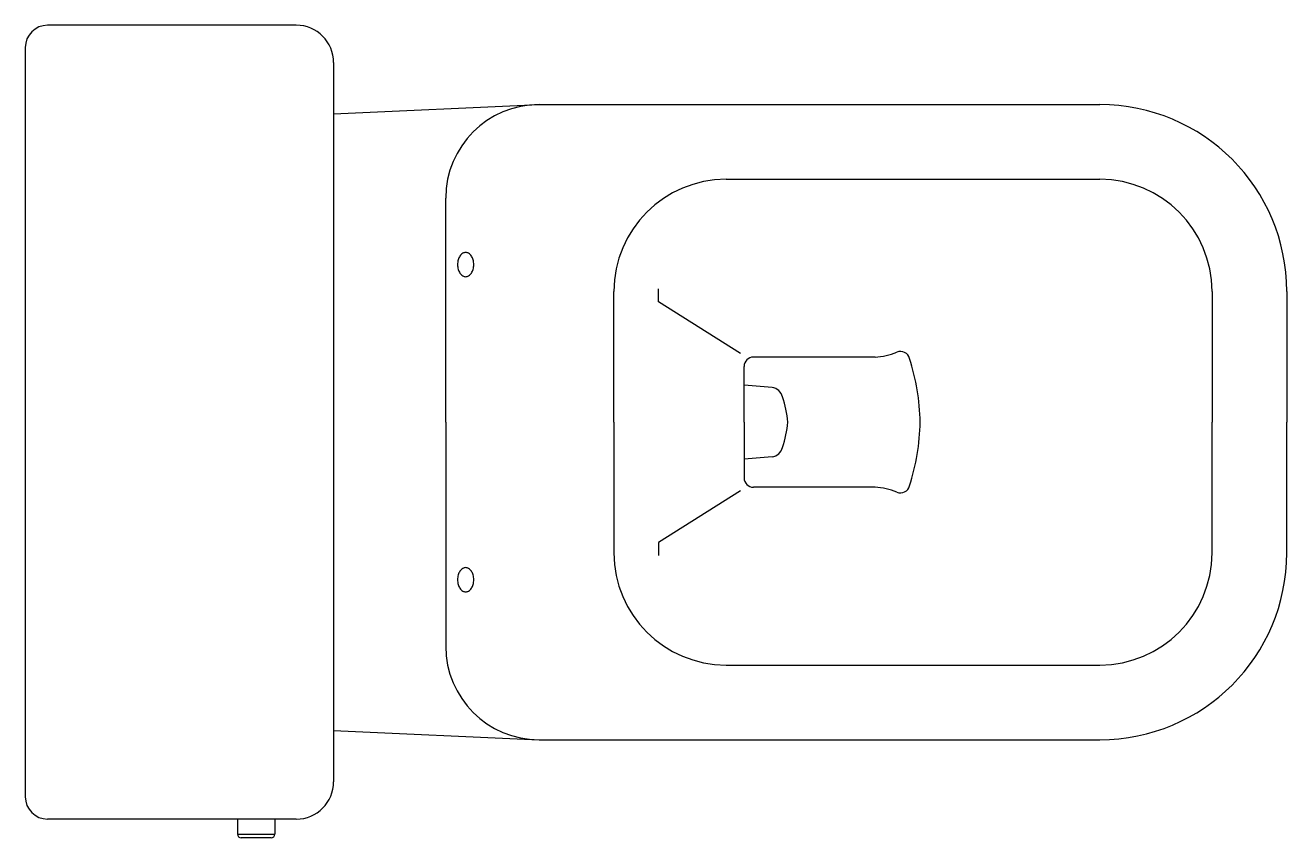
# Model space of a CAD drawing. Header units: metres. Extents: x 304.235 to 304.91, y 223.492 to 223.927.
import ezdxf

# ---------------------------------------------------------------- set-up
doc = ezdxf.new("R2010")
doc.units = ezdxf.units.M

msp = doc.modelspace()

# ---------------------------------------------------------------- linework, layer by layer
for p, q in [((304.37975, 223.92721), (304.24675, 223.92721)), ((304.23475, 223.91521), (304.23475, 223.51421)), ((304.39975, 223.90721), (304.39975, 223.52221)), ((304.39975, 223.87986), (304.50975, 223.88471)), ((304.50975, 223.88471), (304.80975, 223.88471)), ((304.60975, 223.84471), (304.80975, 223.84471)), ((304.45975, 223.71471), (304.45975, 223.83471)), ((304.54975, 223.71471), (304.54975, 223.78471)), ((304.57359, 223.77913), (304.57359, 223.78604)), ((304.86975, 223.78471), (304.86975, 223.71471)), ((304.90975, 223.78471), (304.90975, 223.71471)), ((304.61742, 223.75147), (304.57359, 223.77913)), ((304.68945, 223.74954), (304.62438, 223.74954)), ((304.61938, 223.71471), (304.61938, 223.74454)), ((304.63438, 223.73328), (304.61938, 223.73454)), ((304.45975, 223.71471), (304.45975, 223.59471)), ((304.54975, 223.71471), (304.54975, 223.64471)), ((304.61938, 223.71471), (304.61938, 223.68489)), ((304.86975, 223.64471), (304.86975, 223.71471)), ((304.90975, 223.64471), (304.90975, 223.71471)), ((304.63438, 223.69615), (304.61938, 223.69489)), ((304.61742, 223.67796), (304.57359, 223.6503)), ((304.68945, 223.67989), (304.62438, 223.67989)), ((304.57359, 223.6503), (304.57359, 223.64339)), ((304.60975, 223.58471), (304.80975, 223.58471)), ((304.39975, 223.54957), (304.50975, 223.54471)), ((304.50975, 223.54471), (304.80975, 223.54471)), ((304.37975, 223.50221), (304.24675, 223.50221)), ((304.34831, 223.50221), (304.34831, 223.49421)), ((304.36831, 223.50221), (304.36831, 223.49421)), ((304.34831, 223.49421), (304.36831, 223.49421)), ((304.36631, 223.49221), (304.35031, 223.49221))]:
    msp.add_line(p, q)
for centre, radius, start, end in [((304.24675, 223.91521), 0.012, 90, 180), ((304.37975, 223.90721), 0.02, 0, 90), ((304.50975, 223.83471), 0.05, 90, 180), ((304.80975, 223.78471), 0.1, 0, 90), ((304.60975, 223.78471), 0.06, 90, 180), ((304.80975, 223.78471), 0.06, 0, 90), ((304.47313, 223.79981), 0.00694, 146.30994, 164.56292), ((304.47147, 223.80092), 0.00493, 121.85353, 146.30994), ((304.47041, 223.80261), 0.00294, 90, 121.85353), ((304.47041, 223.80261), 0.00294, 58.14647, 90), ((304.46936, 223.80092), 0.00493, 33.69006, 58.14647), ((304.46769, 223.79981), 0.00694, 15.43708, 33.69006), ((304.47577, 223.79908), 0.00967, 164.56292, 180), ((304.47577, 223.79908), 0.00967, 180, 195.43708), ((304.47313, 223.79835), 0.00694, 195.43708, 213.69006), ((304.46769, 223.79835), 0.00694, 326.30994, 344.56292), ((304.46505, 223.79908), 0.00967, 0, 15.43708), ((304.46505, 223.79908), 0.00967, 344.56292, 360), ((304.47147, 223.79724), 0.00493, 213.69006, 238.14647), ((304.47041, 223.79554), 0.00294, 238.14647, 270), ((304.47041, 223.79554), 0.00294, 270, 301.85353), ((304.46936, 223.79724), 0.00493, 301.85353, 326.30994), ((304.62438, 223.74454), 0.005, 90, 180), ((304.68774, 223.78418), 0.03468, 272.82366, 292.69005), ((304.70305, 223.74757), 0.005, 13.94246, 112.69005), ((304.59751, 223.71286), 0.11608, 0.91585, 18.02033), ((304.63343, 223.72665), 0.0067, 14.1141, 81.87895), ((304.58795, 223.71022), 0.05503, 4.68496, 19.1599), ((304.58795, 223.71921), 0.05503, 340.8401, 355.31504), ((304.59751, 223.71657), 0.11608, 341.97967, 359.08415), ((304.63343, 223.70278), 0.0067, 278.12105, 345.8859), ((304.62438, 223.68489), 0.005, 180, 270), ((304.68774, 223.64525), 0.03468, 67.30995, 87.17634), ((304.70305, 223.68186), 0.005, 247.30995, 346.05754), ((304.60975, 223.64471), 0.06, 180, 270), ((304.80975, 223.64471), 0.1, 270, 0), ((304.80975, 223.64471), 0.06, 270, 0), ((304.47313, 223.63108), 0.00694, 146.30994, 164.56292), ((304.47147, 223.63219), 0.00493, 121.85353, 146.30994), ((304.47041, 223.63388), 0.00294, 90, 121.85353), ((304.47041, 223.63388), 0.00294, 58.14647, 90), ((304.46936, 223.63219), 0.00493, 33.69006, 58.14647), ((304.46769, 223.63108), 0.00694, 15.43708, 33.69006), ((304.47577, 223.63035), 0.00967, 164.56292, 180), ((304.47577, 223.63035), 0.00967, 180, 195.43708), ((304.47313, 223.62962), 0.00694, 195.43708, 213.69006), ((304.46769, 223.62962), 0.00694, 326.30994, 344.56292), ((304.46505, 223.63035), 0.00967, 0, 15.43708), ((304.46505, 223.63035), 0.00967, 344.56292, 360), ((304.47147, 223.62851), 0.00493, 213.69006, 238.14647), ((304.47041, 223.62682), 0.00294, 238.14647, 270), ((304.47041, 223.62682), 0.00294, 270, 301.85353), ((304.46936, 223.62851), 0.00493, 301.85353, 326.30994), ((304.50975, 223.59471), 0.05, 180, 270), ((304.37975, 223.52221), 0.02, 270, 0), ((304.24675, 223.51421), 0.012, 180, 270), ((304.35031, 223.49421), 0.002, 180, 270), ((304.36631, 223.49421), 0.002, 270, 0)]:
    msp.add_arc(centre, radius, start, end)

doc.saveas('drawing.dxf')
